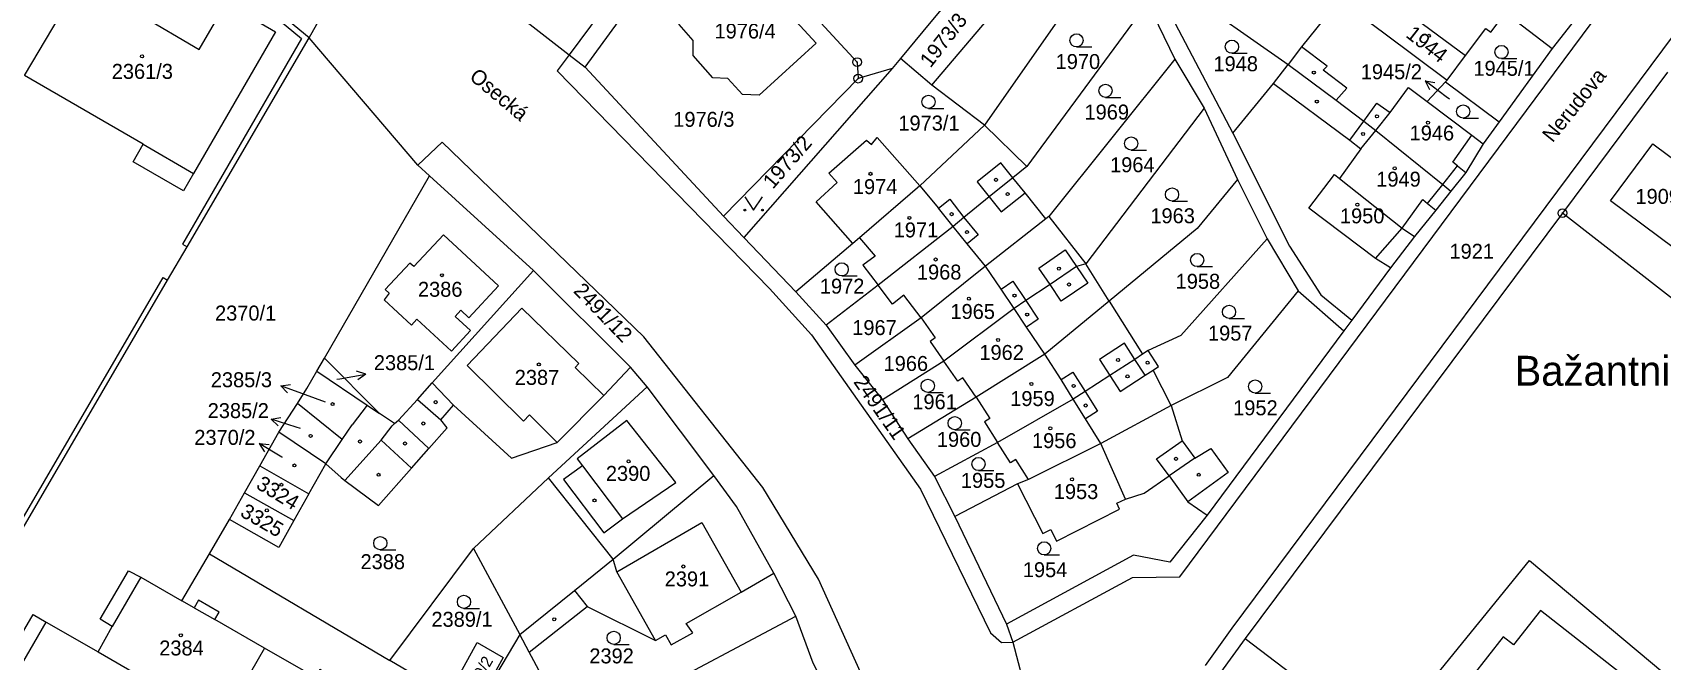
# Model space of a CAD drawing. Extents: x -784124 to -780570, y -980818 to -976926.
# Drawn here: x -782416.4 to -782231.1, y -978784.2 to -978712.7 of the extents above; entities that cross this region are included whole.
import ezdxf
from ezdxf.enums import TextEntityAlignment as Align

# ---------------------------------------------------------------- set-up
doc = ezdxf.new("R2010")
doc.units = 0
doc.header["$LTSCALE"] = 3.138375
doc.header["$MEASUREMENT"] = 0
for name, color, linetype in [('1006', 1, 'CONTINUOUS'), ('1008', 1, 'CONTINUOUS'), ('1029', 1, 'CONTINUOUS'), ('105', 1, 'CONTINUOUS'), ('18', 1, 'CONTINUOUS'), ('21800', 1, 'CONTINUOUS'), ('21900', 1, 'CONTINUOUS'), ('21999', 1, 'CONTINUOUS'), ('304', 1, 'CONTINUOUS'), ('314', 1, 'CONTINUOUS'), ('402', 1, 'CONTINUOUS'), ('404', 1, 'CONTINUOUS')]:
    doc.layers.add(name, color=color, linetype=linetype)

# ---------------------------------------------------------------- blocks, each defined once
blk = doc.blocks.new('4_02$0')
at = {"layer": '404', "color": 255, "linetype": 'Continuous'}
blk.add_circle((-0.01, 0), 0.175, dxfattribs=at)
blk = doc.blocks.new('1029$1')
at = {"layer": '1029', "color": 6, "linetype": 'Continuous'}
for p, q in [((0, 3), (-0.5, 2)), ((0, 0), (0, 3)), ((0, 3), (0.5, 2))]:
    blk.add_line(p, q, dxfattribs=at)
blk = doc.blocks.new('3_04$3')
at = {"layer": '304', "color": 255, "linetype": 'Continuous'}
blk.add_line((0.01, 0), (1.76, 0), dxfattribs=at)
blk.add_circle((0.01, 0.75), 0.75, dxfattribs=at)
blk = doc.blocks.new('3_14$2')
at = {"layer": '314', "color": 255, "linetype": 'Continuous'}
blk.add_lwpolyline([(-1, 1.5), (0, 0), (1, 1.5)], dxfattribs=at)
for centre in [(-1, 0), (1, 0)]:
    blk.add_circle(centre, 0.1, dxfattribs=at)
blk = doc.blocks.new('1_05$19')
at = {"layer": '105', "color": 3, "linetype": 'Continuous'}
for radius in [0.5, 0.0303]:
    blk.add_circle((0, 0), radius, dxfattribs=at)

msp = doc.modelspace()

# ---------------------------------------------------------------- linework, layer by layer
at = {"layer": '1029', "color": 255, "linetype": 'Continuous'}
for p, q in [((-782255.35, -978720.25), (-782255.72, -978719.98)), ((-782381.83, -978752.09), (-782381.48, -978752.03)), ((-782383.12, -978754.69), (-782385.38, -978753.85)), ((-782385.94, -978757.71), (-782386.44, -978757.54)), ((-782388.01, -978760.99), (-782388.07, -978760.95))]:
    msp.add_line(p, q, dxfattribs=at)
at = {"layer": '21800', "color": 255, "linetype": 'Continuous'}
for p, q in [((-782440.76, -978668.05), (-782385.83, -978713.35)), ((-782280.05, -978780.4), (-782203.79, -978677.95)), ((-782339.09, -978693.27), (-782355.4, -978715.21)), ((-782286, -978774.56), (-782228.93, -978697.79)), ((-782385.83, -978713.35), (-782399.36, -978736.74)), ((-782269.23, -978716.5), (-782272.15, -978714.31)), ((-782269.71, -978716.96), (-782269.23, -978716.5)), ((-782266.99, -978719.01), (-782269.71, -978716.96)), ((-782275.36, -978718.47), (-782266.65, -978724.91)), ((-782268.23, -978720.38), (-782266.99, -978719.01)), ((-782262.07, -978721.77), (-782259.98, -978718.93)), ((-782259.98, -978718.93), (-782257.88, -978720.51)), ((-782265.07, -978722.75), (-782263.6, -978720.7)), ((-782263.6, -978720.7), (-782262.07, -978721.77)), ((-782266.65, -978724.91), (-782265.07, -978722.75)), ((-782263.72, -978723.83), (-782262.07, -978721.77)), ((-782265.4, -978725.92), (-782263.72, -978723.83)), ((-782254.95, -978727.41), (-782252.79, -978724.35)), ((-782403.83, -978725.37), (-782398.11, -978728.7)), ((-782265.4, -978725.92), (-782267.85, -978729.26)), ((-782266.65, -978724.91), (-782265.4, -978725.92)), ((-782306.33, -978727.5), (-782309.02, -978729.66)), ((-782304.97, -978729.18), (-782306.33, -978727.5)), ((-782256.1, -978729.96), (-782254.41, -978727.85)), ((-782254.41, -978727.85), (-782254.95, -978727.41)), ((-782254.41, -978727.85), (-782253.47, -978728.6)), ((-782315.53, -978730.11), (-782313.44, -978732.66)), ((-782309.02, -978729.66), (-782307.67, -978731.34)), ((-782257.83, -978732.1), (-782256.1, -978729.96)), ((-782313.44, -978732.66), (-782312.15, -978731.64)), ((-782312.15, -978731.64), (-782310.53, -978733.71)), ((-782307.67, -978731.34), (-782306.29, -978733.06)), ((-782306.29, -978733.06), (-782303.59, -978730.9)), ((-782260.7, -978734.93), (-782258.37, -978731.67)), ((-782258.37, -978731.67), (-782257.83, -978732.1)), ((-782257.83, -978732.1), (-782256.89, -978732.86)), ((-782311.77, -978734.72), (-782313.44, -978732.66)), ((-782310.53, -978733.71), (-782308.91, -978735.68)), ((-782369.7, -978735.68), (-782373.08, -978739.29)), ((-782363.44, -978741.47), (-782369.7, -978735.68)), ((-782310.15, -978736.69), (-782311.77, -978734.72)), ((-782308.91, -978735.68), (-782310.15, -978736.69)), ((-782263.76, -978738.36), (-782260.7, -978734.93)), ((-782399.36, -978736.74), (-782398.84, -978737.04)), ((-782308.08, -978739.24), (-782310.15, -978736.69)), ((-782302.03, -978739.45), (-782299.01, -978737.4)), ((-782299.01, -978737.4), (-782297.73, -978739.29)), ((-782373.52, -978738.88), (-782376.33, -978741.91)), ((-782373.08, -978739.29), (-782373.52, -978738.88)), ((-782306.32, -978741.85), (-782308.08, -978739.24)), ((-782300.75, -978741.33), (-782302.03, -978739.45)), ((-782297.73, -978739.29), (-782296.46, -978741.18)), ((-782483.04, -978880.2), (-782401.58, -978740.54)), ((-782401.58, -978740.54), (-782401.06, -978740.84)), ((-782306.32, -978741.85), (-782304.99, -978740.96)), ((-782304.99, -978740.96), (-782303.51, -978743.16)), ((-782299.47, -978743.22), (-782300.75, -978741.33)), ((-782296.46, -978741.18), (-782299.47, -978743.22)), ((-782375.89, -978742.32), (-782376.46, -978743.08)), ((-782376.46, -978743.08), (-782373.35, -978745.95)), ((-782376.33, -978741.91), (-782375.89, -978742.32)), ((-782366.81, -978745.1), (-782363.44, -978741.47)), ((-782304.84, -978744.05), (-782306.32, -978741.85)), ((-782303.51, -978743.16), (-782302.09, -978745.27)), ((-782368.37, -978744.95), (-782367.72, -978744.25)), ((-782366.63, -978746.56), (-782368.37, -978744.95)), ((-782367.72, -978744.25), (-782366.81, -978745.1)), ((-782360.78, -978744.01), (-782366.99, -978750.52)), ((-782354.31, -978750.31), (-782360.78, -978744.01)), ((-782303.42, -978746.17), (-782304.84, -978744.05)), ((-782373.35, -978745.95), (-782372.72, -978745.26)), ((-782372.72, -978745.26), (-782368.79, -978748.89)), ((-782368.79, -978748.89), (-782366.63, -978746.56)), ((-782302.09, -978745.27), (-782303.42, -978746.17)), ((-782301.35, -978749.25), (-782303.42, -978746.17)), ((-782292.29, -978748.01), (-782295.13, -978749.86)), ((-782291.11, -978749.83), (-782292.29, -978748.01)), ((-782366.99, -978750.52), (-782360.61, -978756.85)), ((-782354.73, -978750.74), (-782354.31, -978750.31)), ((-782299.5, -978752.12), (-782301.35, -978749.25)), ((-782295.13, -978749.86), (-782293.95, -978751.68)), ((-782289.93, -978751.64), (-782291.11, -978749.83)), ((-782351.48, -978753.95), (-782354.73, -978750.74)), ((-782299.5, -978752.12), (-782298.14, -978751.27)), ((-782298.11, -978754.35), (-782299.5, -978752.12)), ((-782298.14, -978751.27), (-782296.75, -978753.5)), ((-782293.95, -978751.68), (-782292.77, -978753.49)), ((-782292.77, -978753.49), (-782289.93, -978751.64)), ((-782289.93, -978751.64), (-782289.04, -978751.06)), ((-782371, -978752.5), (-782368.57, -978755.04)), ((-782296.75, -978753.5), (-782295.36, -978755.73)), ((-782378.38, -978755.03), (-782380.07, -978757.28)), ((-782372.65, -978754.4), (-782370, -978756.7)), ((-782360.61, -978756.85), (-782359.91, -978756.13)), ((-782359.91, -978756.13), (-782356.76, -978759.27)), ((-782296.71, -978756.58), (-782298.11, -978754.35)), ((-782295.36, -978755.73), (-782296.71, -978756.58)), ((-782381.2, -978758.94), (-782380.07, -978757.28)), ((-782374.8, -978756.75), (-782371.35, -978759.98)), ((-782348.84, -978756.78), (-782354.49, -978761.15)), ((-782343.28, -978763.82), (-782348.84, -978756.78)), ((-782294.97, -978759.38), (-782296.71, -978756.58)), ((-782376.8, -978759), (-782373.33, -978762.21)), ((-782292.15, -978765.71), (-782294.97, -978759.38)), ((-782288.66, -978761.13), (-782285.73, -978759.11)), ((-782354.49, -978761.15), (-782353.9, -978761.92)), ((-782287.22, -978763.09), (-782288.66, -978761.13)), ((-782284.29, -978761.07), (-782287.22, -978763.09)), ((-782350.42, -978772.53), (-782357.75, -978763.29)), ((-782353.9, -978761.92), (-782356.07, -978763.48)), ((-782356.07, -978763.48), (-782351.47, -978769.54)), ((-782353.9, -978761.92), (-782349.36, -978767.95)), ((-782349.36, -978767.95), (-782343.28, -978763.82)), ((-782351.47, -978769.54), (-782349.36, -978767.95)), ((-782349.99, -978773.98), (-782340.32, -978768.39)), ((-782340.32, -978768.39), (-782335.86, -978776.3)), ((-782349.99, -978773.98), (-782350.42, -978772.53)), ((-782404.1, -978774.59), (-782407.35, -978780.18)), ((-782345.59, -978781.79), (-782349.99, -978773.98)), ((-782304.98, -978781.97), (-782291.38, -978774.64)), ((-782291.38, -978774.64), (-782286, -978774.56)), ((-782354.8, -978776.12), (-782353.36, -978777.92)), ((-782398.04, -978778.06), (-782395.68, -978779.42)), ((-782244.98, -978778.37), (-782248.06, -978782.29)), ((-782233.26, -978787.58), (-782244.98, -978778.37)), ((-782465.35, -978862.32), (-782416.34, -978778.85)), ((-782416.34, -978778.85), (-782414.87, -978779.7)), ((-782283.07, -978784.62), (-782280.05, -978780.4)), ((-782249.24, -978781.37), (-782256.22, -978790.28)), ((-782248.06, -978782.29), (-782249.24, -978781.37))]:
    msp.add_line(p, q, dxfattribs=at)
at = {"layer": '21900', "color": 3, "linetype": 'Continuous'}
for p, q in [((-782384.98, -978713.27), (-782440.42, -978667.56)), ((-782293.73, -978702.49), (-782308.2, -978723.23)), ((-782289.67, -978709.32), (-782303.4, -978727.92)), ((-782289.67, -978709.32), (-782286.57, -978715.7)), ((-782288.19, -978708.44), (-782279.97, -978724.12)), ((-782361.21, -978710.7), (-782355.4, -978715.21)), ((-782260.74, -978709.94), (-782253.52, -978715.28)), ((-782248.98, -978710.44), (-782243.67, -978714.51)), ((-782240.18, -978710.08), (-782243.67, -978714.51)), ((-782372.61, -978727.77), (-782384.98, -978713.27)), ((-782355.4, -978715.21), (-782353.59, -978716.62)), ((-782255.6, -978718.1), (-782253.52, -978715.28)), ((-782243.67, -978714.51), (-782249.69, -978722.83)), ((-782337.86, -978733.56), (-782353.59, -978716.62)), ((-782318.7, -978716.78), (-782322.56, -978717.92)), ((-782317.74, -978715.62), (-782318.7, -978716.78)), ((-782314.19, -978718.65), (-782317.74, -978715.62)), ((-782286.57, -978715.7), (-782300.89, -978733.59)), ((-782286.57, -978715.7), (-782283.21, -978721.27)), ((-782230.54, -978717.18), (-782242.5, -978733.21)), ((-782322.56, -978717.92), (-782337.86, -978733.56)), ((-782308.2, -978723.23), (-782314.19, -978718.65)), ((-782255.6, -978718.1), (-782255.79, -978718.3)), ((-782255.79, -978718.3), (-782249.69, -978722.83)), ((-782283.21, -978721.27), (-782296.66, -978738.97)), ((-782283.21, -978721.27), (-782279.43, -978729.38)), ((-782249.69, -978722.83), (-782251.51, -978725.34)), ((-782308.2, -978723.23), (-782315.53, -978730.11)), ((-782308.2, -978723.23), (-782303.4, -978727.92)), ((-782371.3, -978728.96), (-782372.61, -978727.77)), ((-782303.4, -978727.92), (-782304.97, -978729.18)), ((-782383.24, -978749.7), (-782371.3, -978728.96)), ((-782359.46, -978739.74), (-782371.3, -978728.96)), ((-782315.53, -978730.11), (-782322.41, -978736)), ((-782279.43, -978729.38), (-782276.06, -978736.12)), ((-782337.86, -978733.56), (-782335.54, -978735.98)), ((-782300.89, -978733.59), (-782301.22, -978733.85)), ((-782300.89, -978733.59), (-782296.66, -978738.97)), ((-782242.5, -978733.21), (-782278.57, -978781.55)), ((-782335.54, -978735.98), (-782329.63, -978742.17)), ((-782323.17, -978736.65), (-782329.63, -978742.17)), ((-782322.41, -978736), (-782323.17, -978736.65)), ((-782276.06, -978736.12), (-782272.55, -978742.06)), ((-782259.33, -978735.86), (-782262.03, -978739.43)), ((-782294.01, -978743.2), (-782296.66, -978738.97)), ((-782262.03, -978739.43), (-782266.44, -978745.37)), ((-782348.44, -978750.73), (-782359.46, -978739.74)), ((-782329.63, -978742.17), (-782326.2, -978745.95)), ((-782320.29, -978741.39), (-782326.2, -978745.95)), ((-782294.01, -978743.2), (-782290.22, -978749.25)), ((-782272.55, -978742.06), (-782267.36, -978746.6)), ((-782326.2, -978745.95), (-782322.94, -978750.48)), ((-782315.39, -978745.13), (-782322.94, -978750.48)), ((-782267.36, -978746.6), (-782282.89, -978767.55)), ((-782266.44, -978745.37), (-782267.36, -978746.6)), ((-782384.1, -978751.19), (-782383.24, -978749.7)), ((-782376.96, -978755.99), (-782383.24, -978749.7)), ((-782322.94, -978750.48), (-782319.79, -978754.42)), ((-782312.82, -978750.04), (-782319.79, -978754.42)), ((-782289.58, -978748.83), (-782290.22, -978749.25)), ((-782346.54, -978752.96), (-782348.44, -978750.73)), ((-782338.97, -978763.05), (-782346.54, -978752.96)), ((-782309.14, -978754.12), (-782316.91, -978758.88)), ((-782388.42, -978758.12), (-782386.31, -978754.84)), ((-782381.2, -978758.94), (-782386.31, -978754.84)), ((-782375.25, -978757.14), (-782376.96, -978755.99)), ((-782319.79, -978754.42), (-782316.91, -978758.88)), ((-782390.58, -978761.94), (-782388.42, -978758.12)), ((-782383.09, -978761.72), (-782388.42, -978758.12)), ((-782383.09, -978761.72), (-782381.2, -978758.94)), ((-782316.91, -978758.88), (-782313.9, -978763.15)), ((-782306.71, -978759.27), (-782313.9, -978763.15)), ((-782384.99, -978765.1), (-782383.09, -978761.72)), ((-782392.3, -978764.99), (-782390.58, -978761.94)), ((-782390.58, -978761.94), (-782384.99, -978765.1)), ((-782313.9, -978763.15), (-782311.58, -978767.69)), ((-782303.2, -978763.5), (-782304.45, -978764)), ((-782394.02, -978768.04), (-782392.3, -978764.99)), ((-782392.3, -978764.99), (-782386.71, -978768.16)), ((-782384.99, -978765.1), (-782386.71, -978768.16)), ((-782304.45, -978764), (-782311.58, -978767.69)), ((-782285.08, -978766.02), (-782282.89, -978767.55)), ((-782396.3, -978771.93), (-782394.02, -978768.04)), ((-782311.58, -978767.69), (-782305.68, -978779.95)), ((-782399.43, -978777.27), (-782396.3, -978771.93)), ((-782396.3, -978771.93), (-782375.78, -978784.05)), ((-782375.78, -978784.05), (-782366.29, -978771.33)), ((-782366.29, -978771.33), (-782361.03, -978781.09)), ((-782329.66, -978779.03), (-782332.14, -978774.12)), ((-782305.68, -978779.95), (-782304.98, -978781.97)), ((-782361.03, -978781.09), (-782366.14, -978789.73)), ((-782359.94, -978783.12), (-782361.03, -978781.09)), ((-782304.98, -978781.97), (-782298.72, -978805.95)), ((-782278.57, -978781.55), (-782281.38, -978785.43)), ((-782278.57, -978781.55), (-782263.02, -978793.36)), ((-782408.97, -978783.09), (-782394.93, -978791.15)), ((-782390.05, -978782.65), (-782394.93, -978791.15)), ((-782357.07, -978788.47), (-782359.94, -978783.12)), ((-782366.14, -978789.73), (-782375.78, -978784.05))]:
    msp.add_line(p, q, dxfattribs=at)
for points in [[(-782384.98, -978713.27), (-782383.74, -978711.14), (-782381.91, -978708.01), (-782483.76, -978626.17), (-782509.67, -978605.73), (-782515.2, -978603.1), (-782519.67, -978604.81)], [(-782353.59, -978716.62), (-782340.49, -978698.61), (-782339.71, -978697.57)], [(-782339.71, -978697.57), (-782322.68, -978716.04), (-782322.56, -978717.92)], [(-782336.45, -978703.96), (-782327.35, -978713.9), (-782333.8, -978719.81), (-782335.72, -978719.72), (-782337.39, -978717.9), (-782339.07, -978717.84), (-782341.33, -978715.31), (-782341.3, -978713.58), (-782342.92, -978711.78), (-782342.83, -978709.83), (-782336.45, -978703.96)], [(-782404.99, -978727.37), (-782403.83, -978725.37), (-782417.31, -978717.55), (-782410.9, -978706.68), (-782397.47, -978714.61), (-782394.41, -978709.34), (-782388.78, -978712.61), (-782398.11, -978728.7), (-782399.26, -978730.69), (-782404.99, -978727.37)], [(-782288.19, -978708.44), (-782286.13, -978707.57), (-782273.66, -978716.32)], [(-782311.66, -978708.26), (-782315.22, -978712.56), (-782317.74, -978715.62)], [(-782314.19, -978718.65), (-782307.98, -978711.36), (-782311.66, -978708.26)], [(-782267.89, -978708.96), (-782272.15, -978714.31), (-782273.66, -978716.32)], [(-782264.56, -978711.41), (-782262.8, -978712.7), (-782255.6, -978718.1)], [(-782253.52, -978715.28), (-782251.2, -978712.21), (-782250.64, -978712.64), (-782248.98, -978710.44)], [(-782494.99, -978898.21), (-782494.01, -978899.01), (-782493.49, -978899.31), (-782401.06, -978740.84), (-782398.84, -978737.04), (-782384.98, -978713.27)], [(-782355.4, -978715.21), (-782356.76, -978717.04), (-782332.62, -978741.76), (-782327.86, -978747.06), (-782315.48, -978764.59), (-782307.51, -978780.92), (-782306.28, -978782.03), (-782304.98, -978781.97)], [(-782279.97, -978724.12), (-782275.36, -978718.47), (-782273.66, -978716.32)], [(-782273.66, -978716.32), (-782268.23, -978720.38), (-782265.07, -978722.75), (-782263.72, -978723.83), (-782256.1, -978729.96), (-782255.17, -978730.72)], [(-782255.79, -978718.3), (-782257.88, -978720.51), (-782252.79, -978724.35), (-782251.51, -978725.34)], [(-782323.17, -978736.65), (-782327.32, -978731.94), (-782324.95, -978729.72), (-782325.88, -978728.67), (-782321.63, -978724.9), (-782321.05, -978725.4), (-782320.39, -978724.61), (-782315.53, -978730.11)], [(-782279.97, -978724.12), (-782273.53, -978736.98), (-782269.95, -978742.5), (-782266.44, -978745.37)], [(-782322.02, -978805.78), (-782315.81, -978803.09), (-782321.77, -978786.57), (-782327.08, -978774.83), (-782333.38, -978764.38), (-782346.91, -978747.29), (-782369.86, -978725.16), (-782372.61, -978727.77)], [(-782251.51, -978725.34), (-782253.47, -978728.6), (-782255.17, -978730.72)], [(-782232.21, -978725.35), (-782224.96, -978730.77), (-782229.77, -978737.22), (-782237.02, -978731.8), (-782232.21, -978725.35)], [(-782304.97, -978729.18), (-782307.67, -978731.34), (-782310.53, -978733.71), (-782311.77, -978734.72), (-782320.29, -978741.39)], [(-782301.22, -978733.85), (-782303.59, -978730.9), (-782304.97, -978729.18)], [(-782279.43, -978729.38), (-782284.02, -978734.96), (-782294.01, -978743.2)], [(-782262.03, -978739.43), (-782263.76, -978738.36), (-782271.33, -978732.63), (-782268.4, -978728.82), (-782267.85, -978729.26), (-782260.7, -978734.93), (-782259.33, -978735.86)], [(-782214.74, -978729.47), (-782226.72, -978745.49), (-782242.5, -978733.21)], [(-782255.17, -978730.72), (-782256.89, -978732.86), (-782259.33, -978735.86)], [(-782301.22, -978733.85), (-782308.08, -978739.24), (-782315.39, -978745.13)], [(-782322.41, -978736), (-782320.62, -978738.09), (-782322.02, -978739.11), (-782320.29, -978741.39)], [(-782276.06, -978736.12), (-782285.88, -978747.13), (-782289.58, -978748.83)], [(-782296.66, -978738.97), (-782297.73, -978739.29), (-782300.75, -978741.33), (-782303.51, -978743.16), (-782304.84, -978744.05), (-782312.82, -978750.04)], [(-782375.25, -978757.14), (-782374.8, -978756.75), (-782372.65, -978754.4), (-782371, -978752.5), (-782359.46, -978739.74)], [(-782315.39, -978745.13), (-782317.35, -978742.55), (-782318.64, -978743.56), (-782320.29, -978741.39)], [(-782294.01, -978743.2), (-782301.35, -978749.25), (-782309.14, -978754.12)], [(-782272.55, -978742.06), (-782280.56, -978751.9), (-782286.99, -978755.07)], [(-782315.39, -978745.13), (-782313.82, -978747.39), (-782314.39, -978747.79), (-782312.82, -978750.04)], [(-782309.14, -978754.12), (-782310.66, -978751.93), (-782311.24, -978752.33), (-782312.82, -978750.04)], [(-782290.22, -978749.25), (-782291.11, -978749.83), (-782293.95, -978751.68), (-782296.75, -978753.5), (-782298.11, -978754.35), (-782306.71, -978759.27)], [(-782286.99, -978755.07), (-782289.04, -978751.06), (-782288.4, -978750.64), (-782289.58, -978748.83)], [(-782386.31, -978754.84), (-782385.23, -978753.16), (-782384.1, -978751.19)], [(-782384.1, -978751.19), (-782378.38, -978755.03), (-782376.96, -978755.99)], [(-782380.91, -978763.62), (-782377.09, -978766.46), (-782373.33, -978762.21), (-782371.35, -978759.98), (-782369.27, -978757.62), (-782370, -978756.7), (-782368.57, -978755.04), (-782361.95, -978761.06), (-782356.76, -978759.27), (-782351.48, -978753.95), (-782348.44, -978750.73)], [(-782366.29, -978771.33), (-782357.75, -978763.29), (-782346.54, -978752.96)], [(-782309.14, -978754.12), (-782307.59, -978756.57), (-782308.18, -978756.94), (-782306.71, -978759.27)], [(-782286.99, -978755.07), (-782294.97, -978759.38), (-782303.2, -978763.5)], [(-782286.99, -978755.07), (-782285.73, -978759.11), (-782284.29, -978761.07), (-782282.47, -978759.98), (-782280.5, -978762.68), (-782285.08, -978766.02)], [(-782380.91, -978763.62), (-782376.8, -978759), (-782375.55, -978757.4), (-782375.25, -978757.14)], [(-782303.2, -978763.5), (-782304.64, -978761.22), (-782305.24, -978761.59), (-782306.71, -978759.27)], [(-782383.09, -978761.72), (-782381.32, -978763.27), (-782380.91, -978763.62)], [(-782361.03, -978781.09), (-782354.8, -978776.12), (-782350.42, -978772.53), (-782338.97, -978763.05)], [(-782332.14, -978774.12), (-782336.39, -978766.57), (-782338.97, -978763.05)], [(-782304.45, -978764), (-782301.57, -978769.64), (-782300.65, -978769.19), (-782300, -978770.51), (-782292.85, -978766.86), (-782293.17, -978766.16), (-782292.15, -978765.71), (-782290.06, -978765.05), (-782287.22, -978763.09), (-782285.08, -978766.02)], [(-782263.02, -978793.36), (-782246.26, -978772.7), (-782229.47, -978786.76), (-782228.58, -978785.72), (-782222, -978790.96), (-782204.86, -978768.99), (-782201.63, -978764.34), (-782199.24, -978766.13)], [(-782386.71, -978768.16), (-782388.42, -978771.21), (-782394.02, -978768.04)], [(-782282.89, -978767.55), (-782287.13, -978772.88), (-782291.27, -978772.1), (-782305.68, -978779.95)], [(-782408.97, -978783.09), (-782407.35, -978780.18), (-782408.73, -978779.37), (-782405.5, -978773.88), (-782404.1, -978774.59), (-782399.43, -978777.27)], [(-782359.94, -978783.12), (-782353.36, -978777.92), (-782345.59, -978781.79), (-782344.46, -978781.15), (-782343.83, -978782.28), (-782341.37, -978780.92), (-782342.13, -978779.84), (-782335.86, -978776.3), (-782332.14, -978774.12)], [(-782390.05, -978782.65), (-782395.68, -978779.42), (-782395.18, -978778.55), (-782397.55, -978777.19), (-782398.04, -978778.06), (-782399.43, -978777.27)], [(-782519.23, -978960.11), (-782512.09, -978949.09), (-782510.86, -978946.88), (-782504.25, -978935.38), (-782502.87, -978932.99), (-782478.45, -978889.35), (-782477.04, -978887.03), (-782470.5, -978875.85), (-782469.06, -978873.22), (-782463.4, -978863.59), (-782414.87, -978779.7), (-782408.97, -978783.09)], [(-782349.39, -978789.54), (-782347.2, -978788.33), (-782329.66, -978779.03)], [(-782322.57, -978804.95), (-782321.46, -978803.13), (-782321.51, -978800.89), (-782325.68, -978788.19), (-782327.66, -978784.38), (-782329.66, -978779.03)], [(-782366.09, -978789.48), (-782369.02, -978787.75), (-782365.88, -978782.03), (-782362.92, -978783.74), (-782366.09, -978789.48)], [(-782394.93, -978791.15), (-782380.79, -978799.25), (-782375.92, -978790.76), (-782381.9, -978787.33), (-782381.4, -978786.46), (-782383.77, -978785.1), (-782384.27, -978785.97), (-782390.05, -978782.65)]]:
    msp.add_lwpolyline(points, dxfattribs=at)
at = {"layer": '21999', "color": 3, "linetype": 'Continuous'}
msp.add_line((-782318.7, -978716.78), (-782335.54, -978735.98), dxfattribs=at)

# ---------------------------------------------------------------- block references
at = {"layer": '1029', "color": 0, "linetype": 'ByBlock'}
for p, rotation in [((-782255.72, -978719.98), 53), ((-782385.38, -978753.85), 70), ((-782381.48, -978752.03), 280), ((-782386.44, -978757.54), 72), ((-782388.07, -978760.95), 59)]:
    msp.add_blockref('1029$1', p, dxfattribs=dict(at, rotation=rotation))
at = {"layer": '105', "color": 0, "linetype": 'ByBlock'}
for p in [(-782322.68, -978716.04), (-782322.56, -978717.92), (-782242.5, -978733.21)]:
    msp.add_blockref('1_05$19', p, dxfattribs=at)
at = {"layer": '304', "color": 0, "linetype": 'ByBlock'}
for p in [(-782297.74, -978714.32), (-782280.08, -978715.04), (-782249.44, -978715.65), (-782294.45, -978720.05), (-782314.57, -978721.31), (-782253.8, -978722.41), (-782291.54, -978726.05), (-782286.89, -978731.84), (-782324.44, -978740.35), (-782284.03, -978739.29), (-782280.41, -978745.19), (-782314.66, -978753.59), (-782277.44, -978753.67), (-782311.59, -978757.83), (-782308.89, -978762.48), (-782376.89, -978771.47), (-782301.42, -978772.07), (-782367.38, -978778.15), (-782350.36, -978782.24)]:
    msp.add_blockref('3_04$3', p, dxfattribs=at)
at = {"layer": '314', "color": 0, "linetype": 'ByBlock'}
msp.add_blockref('3_14$2', (-782334.44, -978732.86), dxfattribs=at)
at = {"layer": '402', "color": 0, "linetype": 'ByBlock'}
for p in [(-782270.75, -978717.23), (-782270.41, -978720.53), (-782263.57, -978722.2), (-782265.15, -978724.21), (-782306.88, -978729.43), (-782305.56, -978731.05), (-782311.92, -978733.33), (-782310.18, -978735.37), (-782299.73, -978739.52), (-782298.59, -978741.32), (-782304.78, -978742.58), (-782303.34, -978744.74), (-782293.01, -978749.91), (-782289.65, -978750.21), (-782291.93, -978751.77), (-782298.06, -978752.85), (-782370.57, -978754.7), (-782296.68, -978755.08), (-782371.98, -978757.12), (-782379.17, -978759.17), (-782374.06, -978759.4), (-782286.41, -978761.14), (-782377.07, -978762.95), (-782283.83, -978762.95), (-782352.52, -978765.87), (-782357.1, -978779.38)]:
    msp.add_blockref('4_02$0', p, dxfattribs=at)
at = {"layer": '404', "color": 0, "linetype": 'ByBlock'}
for p in [(-782257.67, -978713.05), (-782403.96, -978715.39), (-782257.78, -978722.92), (-782261.56, -978728.12), (-782321.15, -978728.74), (-782265.8, -978732.25), (-782316.72, -978733.75), (-782313.74, -978738.48), (-782369.87, -978740.27), (-782309.96, -978742.94), (-782306.64, -978747.63), (-782358.85, -978750.41), (-782302.85, -978752.63), (-782382.3, -978754.92), (-782300.71, -978757.67), (-782384.79, -978758.53), (-782386.63, -978761.89), (-782348.65, -978761.43), (-782298.24, -978763.46), (-782388.11, -978764.09), (-782389.77, -978767), (-782342.43, -978773.38), (-782399.55, -978781.2)]:
    msp.add_blockref('4_02$0', p, dxfattribs=at)

# ---------------------------------------------------------------- texts
at = {"layer": '1006', "color": 255, "linetype": 'Continuous'}
msp.add_text('Bažantnice', height=3.4, dxfattribs=at).set_placement((-782236.69, -978753.85), align=Align.BOTTOM_CENTER)
at = {"layer": '1008', "color": 255, "linetype": 'Continuous'}
for s, rotation, p in [('Osecká', 320, (-782367.19, -978718.29)), ('Nerudova', 51, (-782243.22, -978725.6))]:
    msp.add_text(s, height=1.7, rotation=rotation, dxfattribs=at).set_placement(p, align=Align.BOTTOM_LEFT)
at = {"layer": '18', "color": 255, "linetype": 'Continuous'}
for s, p in [('1976/4', (-782335.41, -978713.87)), ('1976/3', (-782340.1, -978723.91)), ('2385/1', (-782374.14, -978751.57)), ('2385/3', (-782392.67, -978753.51))]:
    msp.add_text(s, height=1.7, dxfattribs=at).set_placement(p, align=Align.BOTTOM_CENTER)
for s, height, rotation, p in [('1973/3', 1.7, 52, (-782313.94, -978717.1)), ('1944', 1.7, 322, (-782260.72, -978713.52)), ('1973/2', 1.7, 49, (-782331.87, -978730.9)), ('2491/12', 1.7, 314, (-782355.38, -978742.49)), ('2491/11', 1.7, 305, (-782323.57, -978752.7)), ('3324', 1.7, 329, (-782391.38, -978764.86)), ('3325', 1.7, 330, (-782393.18, -978768.03)), ('2389/2', 1.31, 60, (-782366.34, -978788.91))]:
    msp.add_text(s, height=height, rotation=rotation, dxfattribs=at).set_placement(p, align=Align.BOTTOM_LEFT)
for s, p in [('1970', (-782300.11, -978717.34)), ('1948', (-782282.17, -978717.59)), ('2361/3', (-782407.41, -978718.46)), ('1945/1', (-782252.62, -978718.11)), ('1969', (-782296.83, -978723.08)), ('1973/1', (-782317.99, -978724.33)), ('1946', (-782259.87, -978725.46)), ('1964', (-782293.92, -978729.07)), ('1974', (-782323.16, -978731.56)), ('1949', (-782263.66, -978730.71)), ('1909/4', (-782234.2, -978732.67)), ('1963', (-782289.34, -978734.87)), ('1950', (-782267.79, -978734.88)), ('1971', (-782318.52, -978736.48)), ('1921', (-782255.34, -978738.91)), ('1968', (-782315.88, -978741.27)), ('2386', (-782372.6, -978743.23)), ('1972', (-782326.91, -978742.87)), ('1958', (-782286.47, -978742.32)), ('2370/1', (-782395.67, -978745.93)), ('1965', (-782312.07, -978745.75)), ('1967', (-782323.23, -978747.58)), ('1957', (-782282.79, -978748.21)), ('1962', (-782308.78, -978750.41)), ('1966', (-782319.67, -978751.66)), ('2387', (-782361.6, -978753.24)), ('1961', (-782316.4, -978756.01)), ('1959', (-782305.27, -978755.65)), ('1952', (-782279.93, -978756.7)), ('1960', (-782313.61, -978760.29)), ('1956', (-782302.8, -978760.43)), ('2390', (-782351.24, -978764.16)), ('1955', (-782310.88, -978764.95)), ('1953', (-782300.32, -978766.22)), ('2388', (-782379.13, -978774.19)), ('1954', (-782303.84, -978775.1)), ('2391', (-782344.55, -978776.15)), ('2389/1', (-782371.07, -978780.74)), ('2384', (-782402.01, -978784)), ('2392', (-782353.12, -978784.9))]:
    msp.add_text(s, height=1.7, dxfattribs=at).set_placement(p, align=Align.BOTTOM_LEFT)
for s, p in [('1945/2', (-782258.47, -978718.5)), ('2385/2', (-782389.55, -978757.02)), ('2370/2', (-782391.07, -978760.06))]:
    msp.add_text(s, height=1.7, dxfattribs=at).set_placement(p, align=Align.BOTTOM_RIGHT)

doc.saveas('drawing.dxf')
